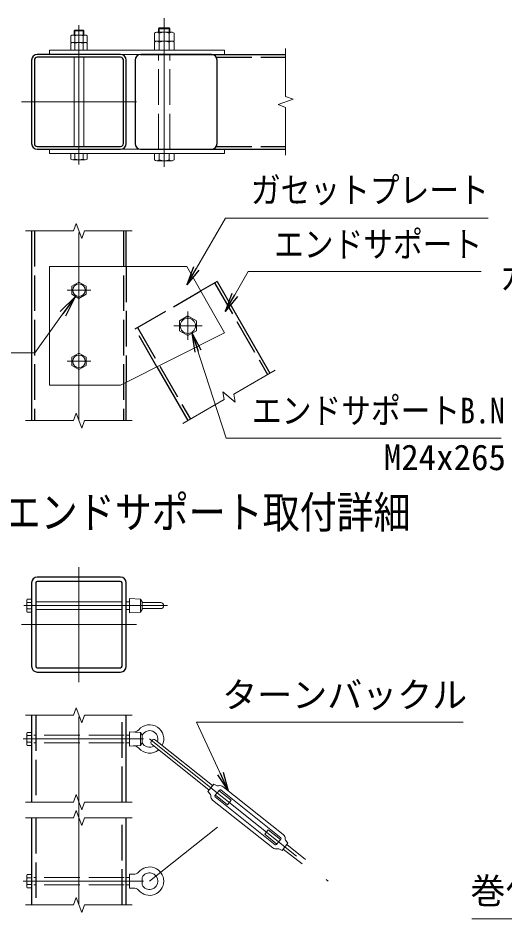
# Model space of a CAD drawing. Units: millimetres, scale not verified. Extents: x -18900 to 18900, y -13365 to 13365.
# Drawn here: x 7467 to 11579, y -6804 to 797 of the extents above; entities that cross this region are included whole.
import ezdxf
from ezdxf.enums import TextEntityAlignment as Align

# ---------------------------------------------------------------- set-up
doc = ezdxf.new("R2010")
doc.units = ezdxf.units.MM
doc.header["$LTSCALE"] = 50
doc.linetypes.add('DASHED', pattern=[7.5, 6, -1.5])
doc.linetypes.add('USER1', pattern=[50.8, 31.75, -6.35, 6.35, -6.35])
for name, color, linetype, lineweight in [('0-0_D-TTL-TXT', 7, 'Continuous', 13), ('0-1_D-STR1', 1, 'Continuous', 25), ('0-2_D-BMK', 2, 'USER1', 13), ('0-3_D-STR3', 3, 'Continuous', 13), ('0-4_D-STR-DIM', 7, 'Continuous', 13), ('0-7_D-STR-TXT', 7, 'Continuous', 13)]:
    doc.layers.add(name, color=color, linetype=linetype, lineweight=lineweight)
doc.layers.add('0-5_0', color=7, linetype='Continuous')
doc.styles.add('ＭＳ ゴシック', font='')
doc.styles.get('ＭＳ ゴシック').set_extended_font_data('MS Gothic')

# ---------------------------------------------------------------- blocks, each defined once
blk = doc.blocks.new('_Open')
at = {"layer": '0-5_0'}
blk.add_line((-50, 8.33), (0, 0), dxfattribs=at)
blk.add_lwpolyline([(-50, -8.33), (0, 0), (-50, 0)], dxfattribs=at)

msp = doc.modelspace()

# ---------------------------------------------------------------- linework, layer by layer
at = {"layer": '0-1_D-STR1'}
for p, q in [((8333.38, 489.33), (7629.38, 489.33)), ((8333.38, 465.33), (7629.38, 465.33)), ((8501.38, 489.33), (9726.52, 489.33)), ((9099.79, 489.33), (8502.97, 489.33)), ((7581.38, 441.33), (7581.38, -262.67)), ((7605.38, 441.33), (7605.38, -262.67)), ((8357.38, -262.67), (8357.38, 441.33)), ((8381.38, -262.67), (8381.38, 441.33)), ((8454.97, 441.33), (8454.97, -262.67)), ((9147.79, -262.67), (9147.79, 441.33)), ((7629.38, -286.67), (8333.38, -286.67)), ((7629.38, -310.67), (8333.38, -310.67)), ((8501.38, -310.67), (9726.52, -310.67)), ((8502.97, -310.67), (9099.79, -310.67)), ((7581.38, -999.41), (7581.38, -2599.41)), ((8381.38, -1299.41), (8381.38, -999.41)), ((9147.79, -1426.21), (9009.47, -1506.07)), ((9147.79, -1426.21), (9594.2, -2199.41)), ((8639.29, -2145.46), (8901.38, -2599.41)), ((8381.38, -2599.41), (8381.38, -2274.41)), ((8333.38, -3920.4), (7629.38, -3920.4)), ((7581.38, -3968.4), (7581.38, -4672.4)), ((7617.38, -3968.4), (7617.38, -4672.4)), ((8333.38, -3956.4), (7629.38, -3956.4)), ((8345.38, -4672.4), (8345.38, -3968.4)), ((8381.38, -4672.4), (8381.38, -3968.4)), ((7629.38, -4684.4), (8333.38, -4684.4)), ((7629.38, -4720.4), (8333.38, -4720.4)), ((7581.38, -5085.11), (7581.38, -5818.44)), ((8381.38, -5818.44), (8381.38, -5085.11)), ((7581.38, -5951.78), (7581.38, -6685.11)), ((8381.38, -6685.11), (8381.38, -5951.78))]:
    msp.add_line(p, q, dxfattribs=at)
at = {"layer": '0-1_D-STR1', "linetype": 'DASHED'}
for p, q in [((9141.36, 465.33), (9726.52, 465.33)), ((9141.36, -286.67), (9726.52, -286.67)), ((7605.38, -999.41), (7605.38, -2599.41)), ((8357.38, -999.41), (8357.38, -2599.41)), ((8381.38, -1299.41), (8381.38, -2274.41)), ((9127.01, -1438.21), (9573.42, -2211.41)), ((8475.76, -1814.21), (8922.17, -2587.41)), ((7617.38, -5085.11), (7617.38, -5818.44)), ((8345.38, -5818.44), (8345.38, -5085.11)), ((7617.38, -5951.78), (7617.38, -6685.11)), ((8345.38, -6685.11), (8345.38, -5951.78))]:
    msp.add_line(p, q, dxfattribs=at)
msp.add_lwpolyline([(8639.29, -2145.46), (8454.97, -1826.21), (9009.47, -1506.07)], dxfattribs=at)
at = {"layer": '0-1_D-STR1'}
for centre, radius, start, end in [((7629.38, 441.33), 48, 90, 180), ((7629.38, 441.33), 24, 90, 180), ((8333.38, 441.33), 48, 0, 90), ((8333.38, 441.33), 24, 0, 90), ((8502.97, 441.33), 48, 90, 180), ((9099.79, 441.33), 48, 0, 90), ((7629.38, -262.67), 48, 180, 270), ((7629.38, -262.67), 24, 180, 270), ((8333.38, -262.67), 24, 270, 0), ((8333.38, -262.67), 48, 270, 0), ((8502.97, -262.67), 48, 180, 270), ((9099.79, -262.67), 48, 270, 0), ((7629.38, -3968.4), 48, 90, 180), ((8333.38, -3968.4), 48, 0, 90), ((7629.38, -3968.4), 12, 90, 180), ((8333.38, -3968.4), 12, 0, 90), ((7629.38, -4672.4), 48, 180, 270), ((7629.38, -4672.4), 12, 180, 270), ((8333.38, -4672.4), 48, 270, 0), ((8333.38, -4672.4), 12, 270, 0)]:
    msp.add_arc(centre, radius, start, end, dxfattribs=at)
at = {"layer": '0-2_D-BMK'}
for p, q in [((8701.38, -459.16), (8701.38, 796.84)), ((7981.38, -437.57), (7981.38, 737.76)), ((7495.89, 89.33), (8466.88, 89.33)), ((7981.38, -2599.41), (7981.38, -999.41)), ((7981.38, -1587.51), (7981.38, -1411.31)), ((8081.38, -1499.41), (7881.38, -1499.41)), ((8069.48, -1499.41), (7893.28, -1499.41)), ((8901.38, -1679.41), (8901.38, -1919.41)), ((8901.38, -1901.8), (8901.38, -1697.03)), ((8781.38, -1799.41), (9021.38, -1799.41)), ((9003.77, -1799.41), (8799, -1799.41)), ((7981.38, -2011.31), (7981.38, -2187.51)), ((8081.38, -2099.41), (7881.38, -2099.41)), ((8069.48, -2099.41), (7893.28, -2099.41)), ((7981.38, -3834.9), (7981.38, -4805.89)), ((7515.23, -4160.4), (8729.86, -4160.4)), ((7495.89, -4320.4), (8466.88, -4320.4)), ((7981.38, -6685.11), (7981.38, -5085.11)), ((7508.93, -5285.11), (8526.97, -5285.11)), ((8577.38, -5285.11), (10086.59, -6485.95)), ((8577.38, -6485.11), (9151.23, -6028.51)), ((7508.93, -6485.11), (8526.97, -6485.11))]:
    msp.add_line(p, q, dxfattribs=at)
at = {"layer": '0-3_D-STR3'}
for p, q in [((7941.38, 687.91), (7946.8, 693.33)), ((7941.38, 653.33), (7941.38, 687.91)), ((7941.38, 687.91), (8021.38, 687.91)), ((7946.8, 693.33), (8015.97, 693.33)), ((7946.8, 653.33), (7946.8, 693.33)), ((8015.97, 653.33), (8015.97, 693.33)), ((8021.38, 687.91), (8015.97, 693.33)), ((8021.38, 653.33), (8021.38, 687.91)), ((8653.38, 706.83), (8659.88, 713.33)), ((8653.38, 677.33), (8653.38, 706.83)), ((8653.38, 706.83), (8749.38, 706.83)), ((8659.88, 713.33), (8742.89, 713.33)), ((8659.88, 677.33), (8659.88, 713.33)), ((8742.89, 677.33), (8742.89, 713.33)), ((8742.89, 713.33), (8749.38, 706.83)), ((8749.38, 677.33), (8749.38, 706.83)), ((7912.18, 589.33), (7912.18, 647.73)), ((7928.46, 653.33), (8033.31, 653.33)), ((7946.78, 589.33), (7946.78, 647.73)), ((8015.98, 589.33), (8015.98, 647.73)), ((8050.58, 647.73), (8050.58, 589.33)), ((8618.18, 601.33), (8618.18, 669.33)), ((8638.61, 677.33), (8767.32, 677.33)), ((8659.78, 601.33), (8659.78, 669.33)), ((8742.98, 601.33), (8742.98, 669.33)), ((8784.58, 669.33), (8784.58, 601.33)), ((7912.18, 589.33), (8050.58, 589.33)), ((7912.18, 525.33), (7912.18, 583.73)), ((7928.46, 589.33), (8033.31, 589.33)), ((7946.78, 525.33), (7946.78, 583.73)), ((8015.98, 525.33), (8015.98, 583.73)), ((8050.58, 583.73), (8050.58, 525.33)), ((8618.18, 601.33), (8784.58, 601.33)), ((8618.18, 525.33), (8618.18, 593.33)), ((8638.61, 601.33), (8767.32, 601.33)), ((8659.78, 525.33), (8659.78, 593.33)), ((8742.98, 525.33), (8742.98, 593.33)), ((8784.58, 593.33), (8784.58, 525.33)), ((7731.38, 525.33), (9211.38, 525.33)), ((7731.38, 525.33), (7731.38, 489.33)), ((7731.38, 489.33), (9211.38, 489.33)), ((7912.18, 525.33), (8050.58, 525.33)), ((7941.38, -286.67), (7941.38, 465.33)), ((8021.38, -286.67), (8021.38, 465.33)), ((8618.18, 525.33), (8784.58, 525.33)), ((9211.38, 525.33), (9211.38, 489.33)), ((7731.38, -310.67), (9211.38, -310.67)), ((7731.38, -346.67), (7731.38, -310.67)), ((7731.38, -346.67), (9211.38, -346.67)), ((7912.18, -346.67), (8050.58, -346.67)), ((7912.18, -393.07), (7912.18, -346.67)), ((7946.78, -393.07), (7946.78, -346.67)), ((8015.98, -393.07), (8015.98, -346.67)), ((8050.58, -393.07), (8050.58, -346.67)), ((8618.18, -346.67), (8784.58, -346.67)), ((8618.18, -398.67), (8618.18, -346.67)), ((8659.78, -398.67), (8659.78, -346.67)), ((8742.98, -398.67), (8742.98, -346.67)), ((8784.58, -398.67), (8784.58, -346.67)), ((9211.38, -346.67), (9211.38, -310.67)), ((7928.46, -398.67), (8033.31, -398.67)), ((8638.61, -406.67), (8767.32, -406.67)), ((8891.38, -1299.41), (7731.38, -1299.41)), ((7731.38, -2299.41), (7731.38, -1299.41)), ((8331.38, -2299.41), (7731.38, -2299.41)), ((8409.38, -4100.4), (8409.38, -4220.4)), ((7541.38, -4118.24), (7541.38, -4202.25)), ((7544.58, -4105), (7581.38, -4105)), ((7581.38, -4132.7), (7544.58, -4132.7)), ((7581.38, -4105), (7581.38, -4215.8)), ((7617.38, -4128.4), (8345.38, -4128.4)), ((8381.38, -4128.4), (8409.38, -4128.4)), ((8501.38, -4106.4), (8501.38, -4214.4)), ((8515.13, -4128.4), (8515.13, -4192.4)), ((8515.13, -4135.4), (8672.38, -4135.4)), ((7581.38, -4188.1), (7544.58, -4188.1)), ((7544.58, -4215.8), (7581.38, -4215.8)), ((7617.38, -4192.4), (8345.38, -4192.4)), ((8381.38, -4192.4), (8409.38, -4192.4)), ((8409.38, -4220.4), (8501.38, -4214.4)), ((8501.38, -4214.4), (8515.13, -4192.4)), ((8515.13, -4185.4), (8672.38, -4185.4)), ((7541.38, -5242.95), (7541.38, -5326.96)), ((7544.58, -5229.71), (7581.38, -5229.71)), ((7581.38, -5229.71), (7581.38, -5340.51)), ((8409.38, -5225.11), (8409.38, -5345.11)), ((8501.38, -5231.11), (8501.38, -5339.11)), ((7581.38, -5257.41), (7544.58, -5257.41)), ((7581.38, -5312.81), (7544.58, -5312.81)), ((8381.38, -5253.11), (8409.38, -5253.11)), ((8381.38, -5317.11), (8409.38, -5317.11)), ((8501.38, -5339.11), (8515.13, -5317.11)), ((8515.13, -5253.11), (8515.13, -5317.11)), ((8628.32, -5294.97), (9110.34, -5678.5)), ((7544.58, -5340.51), (7581.38, -5340.51)), ((8409.38, -5345.11), (8501.38, -5339.11)), ((8598.44, -5332.53), (9080.46, -5716.06)), ((9070.49, -5728.58), (9120.3, -5665.98)), ((9120.3, -5665.98), (9148.89, -5680.18)), ((9199.7, -5688.26), (9706.77, -6091.73)), ((9070.49, -5728.58), (9090.75, -5753.25)), ((9129.93, -5763.1), (9167.29, -5716.15)), ((9131.21, -5774.34), (9638.28, -6177.8)), ((9163.55, -5720.84), (9266.85, -5803.03)), ((9178.53, -5714.87), (9685.6, -6118.33)), ((9110.04, -5800.95), (9617.11, -6204.41)), ((9549.97, -6089.64), (9579.85, -6052.08)), ((9579.85, -6052.08), (9683.14, -6134.27)), ((9549.97, -6089.64), (9653.26, -6171.83)), ((9649.52, -6176.53), (9686.88, -6129.57)), ((9696.51, -6226.69), (9667.93, -6212.5)), ((9706.47, -6214.17), (9864.72, -6340.08)), ((9736.35, -6176.61), (9894.6, -6302.52)), ((7541.38, -6442.95), (7541.38, -6526.96)), ((7544.58, -6429.71), (7581.38, -6429.71)), ((7581.38, -6457.41), (7544.58, -6457.41)), ((7581.38, -6429.71), (7581.38, -6540.51)), ((8381.38, -6453.11), (8409.38, -6453.11)), ((8409.38, -6425.11), (8409.38, -6545.11)), ((8409.38, -6425.11), (8439.58, -6427.08)), ((8515.13, -6453.11), (8515.13, -6517.11)), ((7581.38, -6512.81), (7544.58, -6512.81)), ((8381.38, -6517.11), (8409.38, -6517.11)), ((7544.58, -6540.51), (7581.38, -6540.51)), ((8409.38, -6545.11), (8439.58, -6543.14))]:
    msp.add_line(p, q, dxfattribs=at)
at = {"layer": '0-3_D-STR3', "linetype": 'DASHED'}
for p, q in [((8653.38, -310.67), (8653.38, 489.33)), ((8749.38, -310.67), (8749.38, 489.33)), ((8363.38, -5253.11), (7599.38, -5253.11)), ((8363.38, -5317.11), (7599.38, -5317.11)), ((8363.38, -6453.11), (7599.38, -6453.11)), ((8363.38, -6517.11), (7599.38, -6517.11))]:
    msp.add_line(p, q, dxfattribs=at)
at = {"layer": '0-3_D-STR3'}
for points in [[(8891.38, -1299.41), (9211.38, -1859.41), (8331.38, -2299.41)], [(8409.38, -4100.4), (8501.38, -4106.4), (8515.13, -4128.4)], [(8409.38, -5225.11), (8501.38, -5231.11), (8515.13, -5253.11)], [(9133.67, -5758.4), (9236.96, -5840.59), (9266.85, -5803.03)], [(9696.51, -6226.69), (9746.32, -6164.09), (9726.07, -6139.43)]]:
    msp.add_lwpolyline(points, dxfattribs=at)
for points in [[(8041.31, -1464.81), (7981.38, -1430.21), (7921.45, -1464.81), (7921.45, -1534.01), (7981.38, -1568.61), (8041.31, -1534.01)], [(8829.33, -1841.01), (8901.38, -1882.61), (8973.44, -1841.01), (8973.44, -1757.81), (8901.38, -1716.21), (8829.33, -1757.81)], [(8041.31, -2064.81), (7981.38, -2030.21), (7921.45, -2064.81), (7921.45, -2134.01), (7981.38, -2168.61), (8041.31, -2134.01)]]:
    msp.add_lwpolyline(points, close=True, dxfattribs=at)
for centre, radius in [((7981.38, -1499.41), 52.42), ((8901.38, -1799.41), 64.36), ((7981.38, -2099.41), 52.42)]:
    msp.add_circle(centre, radius, dxfattribs=at)
for centre, radius, start, end in [((7929.48, 623.9), 29.45, 54.01973, 125.98027), ((7981.38, 543.64), 109.69, 71.61284, 108.38716), ((8033.28, 623.8), 29.52, 54.12648, 125.87352), ((8638.98, 646.29), 31.03, 47.91412, 132.08588), ((8701.38, 565.17), 112.16, 68.22895, 111.77105), ((8763.78, 647.07), 30.46, 46.94085, 133.05915), ((7929.48, 559.9), 29.45, 54.01973, 125.98027), ((7981.38, 479.64), 109.69, 71.61284, 108.38716), ((8033.28, 559.8), 29.52, 54.12648, 125.87352), ((8638.98, 570.29), 31.03, 47.91412, 132.08588), ((8701.38, 489.17), 112.16, 68.22895, 111.77105), ((8763.78, 571.07), 30.46, 46.94085, 133.05915), ((7929.48, -369.25), 29.45, 234.01973, 305.98027), ((7981.38, -288.98), 109.69, 251.61284, 288.38716), ((8033.28, -369.15), 29.52, 234.12648, 305.87352), ((8638.98, -375.64), 31.03, 227.91412, 312.08588), ((8701.38, -294.51), 112.16, 248.22895, 291.77105), ((8763.78, -376.41), 30.46, 226.94085, 313.05915), ((7572.9, -4118.85), 31.52, 153.93467, 206.06533), ((7662.87, -4160.4), 121.49, 166.82041, 193.17959), ((8672.38, -4160.4), 25, 270, 90), ((7572.94, -4201.95), 31.56, 153.96929, 206.03071), ((8577.38, -5285.11), 120, 333.02839, 139.66701), ((7572.9, -5243.56), 31.52, 153.93467, 206.06533), ((8443.22, -5171.2), 56, 266.2686, 319.66701), ((8577.38, -5285.11), 70, 341.54247, 152.79711), ((7662.87, -5285.11), 121.49, 166.82041, 193.17959), ((7572.94, -5326.66), 31.56, 153.96929, 206.03071), ((8577.38, -5285.11), 70, 207.20289, 301.44039), ((8613.38, -5313.75), 24, 51.49143, 231.49143), ((8443.22, -5399.02), 56, 40.33299, 93.7314), ((8577.38, -5285.11), 120, 220.33299, 309.95447), ((9156, -5665.85), 16, 243.59068, 287.61032), ((9173.55, -5721.13), 42, 51.49143, 107.61032), ((9078.38, -5763.4), 16, 355.37255, 39.39218), ((9136.19, -5768.08), 42, 175.37255, 231.49143), ((9136.19, -5768.08), 8, 141.49143, 231.49143), ((9173.55, -5721.13), 8, 51.49143, 141.49143), ((9680.62, -6124.59), 8, 321.49143, 51.49143), ((9680.62, -6124.59), 42, 355.37255, 51.49143), ((9738.43, -6129.27), 16, 175.37255, 219.39218), ((9643.26, -6171.54), 42, 231.49143, 287.61032), ((9643.26, -6171.54), 8, 231.49143, 321.49143), ((9660.81, -6226.83), 16, 63.59068, 107.61032), ((8577.38, -6485.11), 120, 220.33299, 139.66701), ((7572.9, -6443.56), 31.52, 153.93467, 206.06533), ((7662.87, -6485.11), 121.49, 166.82041, 193.17959), ((8443.22, -6371.2), 56, 266.2686, 319.66701), ((8577.38, -6485.11), 70, 207.20289, 152.79711), ((7572.94, -6526.66), 31.56, 153.96929, 206.03071), ((8443.22, -6599.02), 56, 40.33299, 93.7314)]:
    msp.add_arc(centre, radius, start, end, dxfattribs=at)
at = {"layer": '0-4_D-STR-DIM'}
for p, q in [((9726.52, 539.33), (9726.52, 135.5)), ((9663.09, 66.24), (9789.95, 112.41)), ((9789.95, 112.41), (9726.52, 135.5)), ((9726.52, 43.15), (9663.09, 66.24)), ((9726.52, 43.15), (9726.52, -360.67)), ((7958.3, -935.98), (7935.21, -999.41)), ((8004.47, -1062.84), (7958.3, -935.98)), ((7531.38, -999.41), (7935.21, -999.41)), ((8027.56, -999.41), (8004.47, -1062.84)), ((8027.56, -999.41), (8431.38, -999.41)), ((9287.78, -2376.33), (9637.51, -2174.41)), ((9196.09, -2356.03), (9207.81, -2422.5)), ((9299.5, -2442.8), (9196.09, -2356.03)), ((8858.08, -2624.41), (9207.81, -2422.5)), ((9287.78, -2376.33), (9299.5, -2442.8)), ((7958.3, -2535.98), (7935.21, -2599.41)), ((8004.47, -2662.84), (7958.3, -2535.98)), ((7531.38, -2599.41), (7935.21, -2599.41)), ((8027.56, -2599.41), (8004.47, -2662.84)), ((8027.56, -2599.41), (8431.38, -2599.41)), ((7531.38, -5085.11), (7935.21, -5085.11)), ((7958.3, -5021.68), (7935.21, -5085.11)), ((8004.47, -5148.54), (7958.3, -5021.68)), ((8027.56, -5085.11), (8004.47, -5148.54)), ((8027.56, -5085.11), (8431.38, -5085.11)), ((7958.3, -5755.01), (7935.21, -5818.44)), ((8004.47, -5881.87), (7958.3, -5755.01)), ((7531.38, -5818.44), (7935.21, -5818.44)), ((8027.56, -5818.44), (8004.47, -5881.87)), ((8027.56, -5818.44), (8431.38, -5818.44)), ((7958.3, -5888.35), (7935.21, -5951.78)), ((7531.38, -5951.78), (7935.21, -5951.78)), ((8027.56, -5951.78), (8431.38, -5951.78)), ((7531.38, -6685.11), (7935.21, -6685.11)), ((7958.3, -6621.68), (7935.21, -6685.11)), ((8004.47, -6748.54), (7958.3, -6621.68)), ((8027.56, -6685.11), (8004.47, -6748.54)), ((8027.56, -6685.11), (8431.38, -6685.11))]:
    msp.add_line(p, q, dxfattribs=at)
msp.add_lwpolyline([(8027.56, -5951.78), (8004.47, -6015.21), (7958.3, -5888.35)], dxfattribs=at)
at = {"layer": '0-7_D-STR-TXT'}
for points in [[(11437.25, -890.8), (9217.36, -890.8), (8892.37, -1453.69)], [(11377.68, -1343.01), (9410.2, -1343.01), (9217.73, -1676.39)], [(6057.01, -2027.2), (7609.89, -2027.2), (7950.25, -1552.94)], [(11547.44, -2746.59), (9223.61, -2746.59), (8938.03, -1863.72)], [(11225.49, -5142.67), (8974.76, -5142.67), (9241.66, -5720.5)], [(11299.22, -6804.02), (13286.11, -6804.02), (13144.14, -6080.93)]]:
    msp.add_lwpolyline(points, dxfattribs=at)

# ---------------------------------------------------------------- block references
for p, xscale, yscale, rotation in [((8891.37, -1455.42), 3.2, 3.2, 240), ((7951.42, -1551.31), 3.6, 3.6, 54.33436), ((9216.73, -1678.12), 3.2, 3.2, 240), ((8937.41, -1861.81), 3.2, 3.2, 107.92501), ((9242.5, -5722.31), 3.2, 3.2, 294.79197)]:
    msp.add_blockref('_Open', p, dxfattribs=dict(at, xscale=xscale, yscale=yscale, rotation=rotation))

# ---------------------------------------------------------------- texts
at = {"layer": '0-0_D-TTL-TXT', "style": 'ＭＳ ゴシック', "width": 0.85}
msp.add_text('端柱･エンドサポート取付詳細', height=269.4, dxfattribs=at).set_placement((6565.6, -3587.78), align=Align.BOTTOM_LEFT)
at = {"layer": '0-7_D-STR-TXT', "style": 'ＭＳ ゴシック', "width": 0.85}
for s, p in [('ガセットプレート', (9432.81, -827.88)), ('エンドサポート', (9629.08, -1284.66)), ('ガセットB.N', (11540.71, -1554.9)), ('エンドサポートB.N', (9442.49, -2688.24))]:
    msp.add_text(s, height=216.6, dxfattribs=at).set_placement(p, align=Align.BOTTOM_LEFT)
at = {"layer": '0-7_D-STR-TXT', "style": 'ＭＳ ゴシック'}
for s, p in [('M24x265', (10555.17, -3082.56)), ('ターンバックル', (9191.35, -5086.61)), ('巻付グリップ', (11286.65, -6738.82))]:
    msp.add_text(s, height=216.6, dxfattribs=at).set_placement(p, align=Align.BOTTOM_LEFT)

doc.saveas('drawing.dxf')
